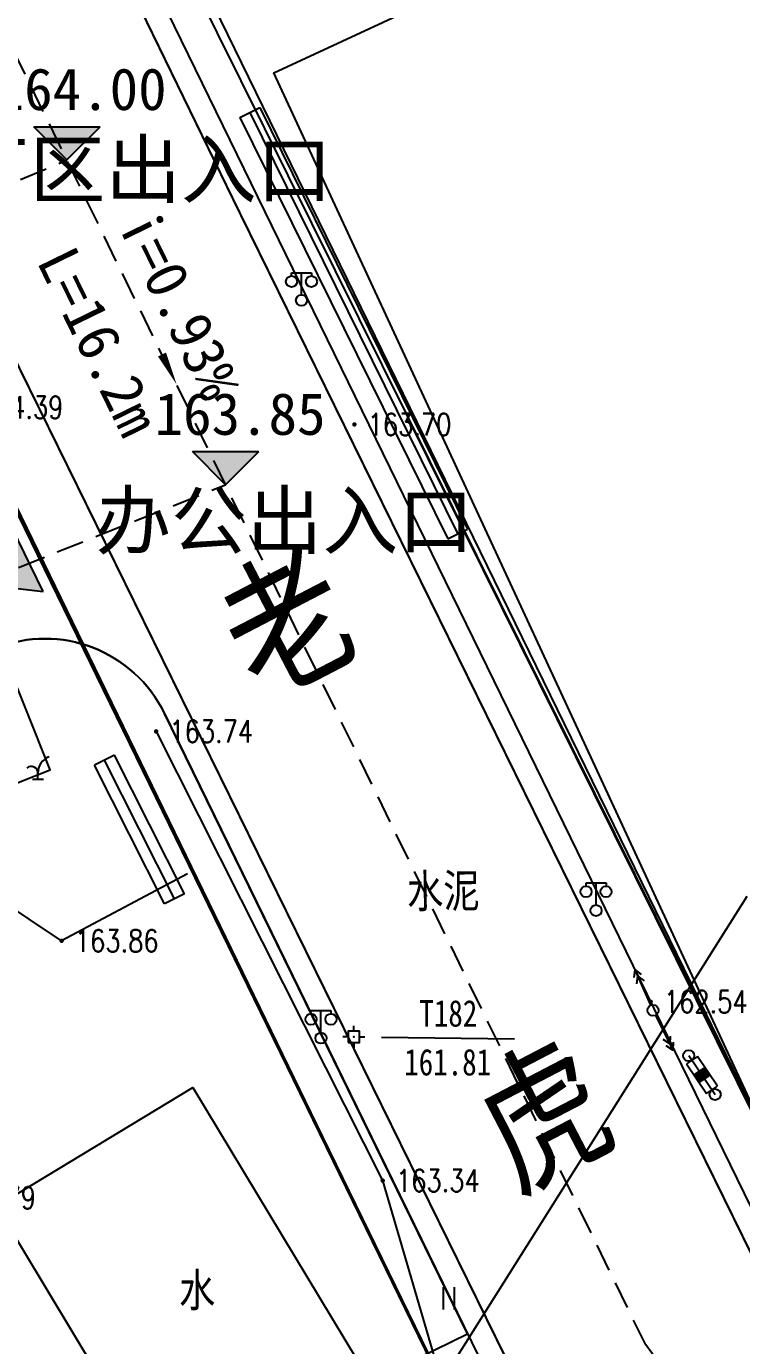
# Model space of a CAD drawing. Extents: x -809667 to 586099, y 3084146 to 3634412.
# Drawn here: x 381961.1 to 381993.3, y 3085746.6 to 3085806.1 of the extents above; entities that cross this region are included whole.
import ezdxf
from ezdxf.enums import TextEntityAlignment as Align

# ---------------------------------------------------------------- set-up
doc = ezdxf.new("R2010")
doc.units = 0
doc.header["$LTSCALE"] = 0.5
doc.header["$PDSIZE"] = 0.2
doc.linetypes.add('DASHED', pattern=[0.75, 0.5, -0.25])
doc.layers.get('0').update_dxf_attribs({"linetype": 'CONTINUOUS'})
doc.layers.get('Defpoints').update_dxf_attribs({"linetype": 'CONTINUOUS'})
for name, color, linetype in [('0-人行道线', 46, 'CONTINUOUS'), ('DIM_COOR', 3, 'CONTINUOUS'), ('DIM_ELEV', 3, 'CONTINUOUS'), ('DIM_SYMB', 3, 'CONTINUOUS'), ('DM-尺寸标注', 7, 'CONTINUOUS'), ('dxt', 252, 'CONTINUOUS'), ('GCD', 252, 'CONTINUOUS'), ('JMD', 7, 'CONTINUOUS'), ('KZD', 252, 'CONTINUOUS'), ('PUB_TEXT', 7, 'CONTINUOUS'), ('ZBTZ', 7, 'CONTINUOUS'), ('停车位', 6, 'CONTINUOUS'), ('文字', 7, 'CONTINUOUS'), ('道路', 4, 'CONTINUOUS')]:
    doc.layers.add(name, color=color, linetype=linetype)
doc.styles.add('DIMST', font='', dxfattribs={"width": 0.8})
doc.styles.add('HZ', font='', dxfattribs={"width": 0.8})
doc.styles.get("Standard").update_dxf_attribs({"font": 'rs.shx', "bigfont": 'hztxt.shx'})
doc.styles.add('宋体', font='')
doc.styles.get('DIMST').set_extended_font_data('SimSun')
doc.styles.get('HZ').set_extended_font_data('NSimSun')
doc.styles.get('宋体').set_extended_font_data('SimSun')
doc.linetypes.add('10421', pattern='A,2,[150,AAA.SHX,S=1,R=0,X=0,Y=1],1e-11', length=2)
doc.linetypes.add('10422', pattern='A,2,[150,AAA.SHX,S=1,R=0,X=0,Y=1],2,[177,AAA.SHX,S=1,R=0,X=0,Y=0.8],1e-09', length=4)
doc.linetypes.add('1161', pattern='A,0,[149,AAA.SHX,S=0.15,R=0,X=0,Y=0],-1.6', length=1.6)
doc.linetypes.add('443', pattern='A,5,[169,AAA.SHX,S=0.83,R=0,X=0,Y=0],5', length=10)
doc.linetypes.add('444', pattern='A,4.5,[145,AAA.SHX,S=1,R=0,X=0,Y=1],4.5,-0.5,[146,AAA.SHX,S=1,R=0,X=0,Y=0],-0.5', length=10)
doc.dimstyles.get("Standard").update_dxf_attribs({"dimtxt": 0.18, "dimasz": 0.18, "dimexe": 0.18, "dimexo": 0.0625, "dimgap": 0.09, "dimtad": 0, "dimtih": 1, "dimtoh": 1, "dimdec": 4, "dimzin": 0, "dimdsep": 46, "dimtxsty": 'Standard', "dimcen": 0.09, "dimadec": 0, "dimazin": 0, "dimtfac": 1, "dimtdec": 4, "dimtofl": 0, "dimtmove": 0, "dimatfit": 3, "dimfxl": 0, "dimtolj": 1, "dimtzin": 0, "dimarcsym": 0})

# ---------------------------------------------------------------- blocks, each defined once
blk = doc.blocks.new('gc123')
blk.add_line((-0.5, 0), (0.5, 0))
at = {"flags": 128}
blk.add_lwpolyline([(0, 0), (0, 0.5)], dxfattribs=at)
for centre, radius, start, end in [((1.53, 0.57), 1.53, 110.1553, 182.4645), ((-0.6, 0.55), 0.6, 354.7425, 132.1274)]:
    blk.add_arc(centre, radius, start, end)
blk = doc.blocks.new('gc097')
at = {"color": 0}
for p, q in [((-0.9, 2.2), (-0.9, 2.5)), ((-0.9, 2.5), (0.9, 2.5)), ((0, 0.5), (0, 2.5)), ((0.9, 2.5), (0.9, 2.2))]:
    blk.add_line(p, q, dxfattribs=at)
for centre in [(-0.9, 1.7), (0.9, 1.7), (0, 0)]:
    blk.add_circle(centre, 0.5, dxfattribs=at)
blk = doc.blocks.new('gc013a')
at = {"linetype": 'Continuous'}
blk.add_line((0.5, 0), (4, 0), dxfattribs=at)
at = {"linetype": 'Continuous', "flags": 128}
for points in [[(2.77, 0.35), (3.38, 0), (2.77, -0.35)], [(3.39, 0.35), (4, 0), (3.39, -0.35)]]:
    blk.add_lwpolyline(points, dxfattribs=at)
blk = doc.blocks.new('gc170')
at = {"linetype": 'Continuous'}
blk.add_circle((0, 0), 0.5, dxfattribs=at)
blk = doc.blocks.new('gc121')
at = {"color": 0}
for p, q in [((-0.5, -1), (-0.5, 1)), ((0.5, -1), (0.5, 1))]:
    blk.add_line(p, q, dxfattribs=at)
blk = doc.blocks.new('gc259')
at = {"color": 0, "linetype": 'Continuous', "flags": 128}
for points in [[(-0.5, 0), (-1, 0)], [(-0.5, -0.5), (0.5, -0.5), (0.5, 0.5), (-0.5, 0.5), (-0.5, -0.5)], [(0, 0.5), (0, 1)], [(0.5, 0), (1, 0)], [(0, -0.5), (0, -1)]]:
    blk.add_lwpolyline(points, dxfattribs=at)
at = {"color": 0, "linetype": 'Continuous'}
blk.add_point((0, 0), dxfattribs=at)
blk = doc.blocks.new('GC200')
at = {"color": 0, "linetype": 'Continuous', "const_width": 0.2, "flags": 128}
blk.add_lwpolyline([(-0.1, 0, 1), (0.1, 0, 1)], format="xyb", close=True, dxfattribs=at)
blk = doc.blocks.new('尺寸线')
for p, q in [((0, 60), (0, -60)), ((-60, 0), (60, 0))]:
    blk.add_line(p, q)
at = {"const_width": 20}
blk.add_lwpolyline([(-28, -28), (28, 28)], dxfattribs=at)
blk = doc.blocks.new('*D38')
at = {"layer": 'Defpoints', "color": 0, "linetype": 'Continuous', "transparency": 16777216}
for p in [(381965.221, 3085815.818), (381965.221, 3085815.818), (381949.048, 3085807.916)]:
    blk.add_point(p, dxfattribs=at)
at = {"layer": 'DM-尺寸标注', "color": 0, "linetype": 'Continuous', "lineweight": -2, "transparency": 16777216}
for p, q in [((381949.048, 3085807.916), (381965.221, 3085815.818)), ((381965.221, 3085815.818), (381965.221, 3085815.818)), ((381965.275, 3085815.844), (381965.329, 3085815.87)), ((381948.995, 3085807.889), (381948.941, 3085807.863)), ((381949.048, 3085807.916), (381949.048, 3085807.916))]:
    blk.add_line(p, q, dxfattribs=at)
at = {"layer": 'DM-尺寸标注', "color": 0, "linetype": 'Continuous', "lineweight": -2, "transparency": 16777216, "xscale": 0.06, "yscale": 0.06, "zscale": 0.06}
for p, rotation in [((381965.221, 3085815.818), 206.0405567010272), ((381949.048, 3085807.916), 26.04055670102728)]:
    blk.add_blockref('尺寸线', p, dxfattribs=dict(at, rotation=rotation))
at = {"layer": 'DM-尺寸标注', "color": 0, "linetype": 'Continuous', "transparency": 16777216, "insert": (381954.501, 3085817.258), "char_height": 6, "attachment_point": 5, "rotation": 26.04056, "style": 'DIMST'}
blk.add_mtext('\\A1;18.0', dxfattribs=at)
blk = doc.blocks.new('A$C09E026DC')
at = {"linetype": 'Continuous'}
blk.add_hatch(color=0, dxfattribs=at).paths.add_polyline_path([(0, 0), (2.268, 0), (1.134, 1.771)])
at = {"color": 0, "linetype": 'Continuous', "flags": 128}
blk.add_lwpolyline([(0, 0), (2.268, 0), (1.134, 1.771), (0, 0)], close=True, dxfattribs=at)

msp = doc.modelspace()

# ---------------------------------------------------------------- hatches: boundary and pattern name
at = {"layer": 'DIM_ELEV', "linetype": 'Continuous'}
for points in [[(381962.894, 3085800.08), (381961.394, 3085801.58), (381964.394, 3085801.58)], [(381970.047, 3085785.44), (381968.547, 3085786.94), (381971.547, 3085786.94)]]:
    msp.add_hatch(color=256, dxfattribs=at).paths.add_polyline_path(points)

# ---------------------------------------------------------------- linework, layer by layer
at = {"layer": '0-人行道线', "linetype": 'Continuous', "flags": 128}
for points in [[(382019.612, 3085720.112), (381996.725, 3085751.341), (381939.133, 3085869.211), (381927.493, 3085893.326), (381914.055, 3085921)], [(381963.531, 3085778.276), (381981.257, 3085741.996)]]:
    msp.add_lwpolyline(points, dxfattribs=at)
at = {"layer": 'DIM_COOR', "color": 3, "linetype": 'Continuous'}
msp.add_line((381979.78, 3085745.021), (381993.568, 3085766.891), dxfattribs=at)
at = {"layer": 'DIM_ELEV', "linetype": 'Continuous'}
for p, q in [((381962.894, 3085800.08), (381961.394, 3085801.58)), ((381961.394, 3085801.58), (381964.394, 3085801.58)), ((381962.894, 3085800.08), (381964.394, 3085801.58)), ((381970.047, 3085785.44), (381968.547, 3085786.94)), ((381968.547, 3085786.94), (381971.547, 3085786.94)), ((381970.047, 3085785.44), (381971.547, 3085786.94))]:
    msp.add_line(p, q, dxfattribs=at)
at = {"layer": 'DIM_SYMB', "linetype": 'Continuous'}
msp.add_lwpolyline([(381965.114, 3085795.536, 0, 0, 0), (381967.837, 3085789.963, 0, 0.4, 0), (381967.179, 3085791.31, 0, 0, 0)], format="xyseb", dxfattribs=at)
at = {"layer": 'dxt', "color": 252, "linetype": 'Continuous'}
for p, q in [((381970.688, 3085802), (381971.585, 3085802.442)), ((381971.136, 3085802.221), (381980.511, 3085783.221)), ((381971.585, 3085802.442), (381980.96, 3085783.442)), ((381980.063, 3085783), (381980.96, 3085783.442)), ((381965.031, 3085773.25), (381964.138, 3085772.799)), ((381967.742, 3085766.775), (381964.585, 3085773.025)), ((381967.295, 3085766.549), (381964.138, 3085772.799)), ((381968.188, 3085767), (381967.295, 3085766.549)), ((381991.317, 3085759.672), (381990.821, 3085759.335)), ((381990.821, 3085759.335), (381991.728, 3085757.999)), ((381992.225, 3085758.336), (381991.317, 3085759.672)), ((381991.728, 3085757.999), (381992.225, 3085758.336))]:
    msp.add_line(p, q, dxfattribs=at)
at = {"layer": 'dxt', "color": 252, "linetype": 'Continuous', "flags": 128}
for points, const_width in [([(381975.679, 3085760.327), (381959.741, 3085792.751), (381910.082, 3085894.727), (381901.593, 3085912.81)], 0.1), ([(381984.589, 3085769.408), (381970.542, 3085797.988), (381920.868, 3085899.993), (381918.405, 3085905.222)], 0.1), ([(382000.139, 3085737.772), (381984.589, 3085769.408)], 0.1), ([(381986.852, 3085737.596), (381975.679, 3085760.327)], 0.1), ([(381991.663, 3085758.629), (381991.382, 3085759.042)], 0.6)]:
    msp.add_lwpolyline(points, dxfattribs=dict(at, const_width=const_width))
at = {"layer": 'dxt', "color": 252, "linetype": '444', "flags": 128}
for points in [[(381960.406, 3085824.25), (381961.154, 3085822.931), (381986.676, 3085771.535)], [(381986.676, 3085771.535), (381995.862, 3085753.037)]]:
    msp.add_lwpolyline(points, dxfattribs=at)
at = {"layer": 'dxt', "color": 252, "linetype": 'Continuous', "flags": 128}
for points in [[(382024.923, 3085796.294), (382012.643, 3085790.6), (382017.906, 3085779.25), (382004.72, 3085773.136), (382009.958, 3085761.842), (381994.986, 3085754.9), (381972.219, 3085804), (382012.656, 3085822.75), (382024.923, 3085796.294)], [(381968.575, 3085758.275), (381976.563, 3085745.028), (381967.699, 3085739.683), (381959.711, 3085752.93)]]:
    msp.add_lwpolyline(points, close=True, dxfattribs=at)
at = {"layer": 'dxt', "color": 252, "linetype": '10422', "flags": 128}
for points in [[(382030.888, 3085810.747), (382031.533, 3085806.339), (382031.257, 3085802.216), (382028.194, 3085794.718), (382022.225, 3085783.747), (382020.107, 3085780.251), (382012.679, 3085765.555), (382009.489, 3085757.254), (381995.896, 3085752.929), (381986.67, 3085771.529)], [(381986.67, 3085771.529), (381978.324, 3085788.355)]]:
    msp.add_lwpolyline(points, dxfattribs=at)
at = {"layer": 'dxt', "linetype": 'Continuous', "flags": 128}
for points in [[(381970.688, 3085802), (381980.063, 3085783)], [(381968.188, 3085767), (381965.031, 3085773.25)], [(381990.929, 3085759.711), (381992.117, 3085757.961)]]:
    msp.add_lwpolyline(points, dxfattribs=at)
at = {"layer": 'dxt', "color": 252, "linetype": '443', "const_width": 0.15, "flags": 128}
for points in [[(381973.426, 3085758.031), (381958.354, 3085788.932), (381955.427, 3085791.127)], [(381964.935, 3085727.732), (381976.058, 3085735.723), (381979.781, 3085745.003), (381973.426, 3085758.031)]]:
    msp.add_lwpolyline(points, dxfattribs=at)
at = {"layer": 'dxt', "color": 252, "linetype": '1161', "elevation": 163.138, "flags": 128}
msp.add_lwpolyline([(381968.327, 3085767.897), (381962.649, 3085764.886), (381958.304, 3085767.78), (381955.356, 3085770.392), (381954.224, 3085773.769), (381953.042, 3085778.001), (381952.387, 3085782.707)], dxfattribs=at)
at = {"layer": 'dxt', "color": 252, "linetype": '10421', "elevation": 160.68, "flags": 128}
for points in [[(381966.909, 3085774.327), (381974.552, 3085759.178)], [(381974.552, 3085759.178), (381977.124, 3085754.08), (381979.781, 3085745.003)]]:
    msp.add_lwpolyline(points, dxfattribs=at)
at = {"layer": 'KZD', "color": 252, "linetype": 'Continuous'}
msp.add_line((381977.074, 3085760.544), (381983.075, 3085760.47), dxfattribs=at)
at = {"layer": 'ZBTZ', "color": 8, "linetype": '1161', "flags": 128}
msp.add_lwpolyline([(381968.327, 3085767.897), (381962.649, 3085764.886), (381958.304, 3085767.78), (381955.356, 3085770.392), (381954.224, 3085773.769), (381953.042, 3085778.001), (381952.387, 3085782.707)], dxfattribs=at)
at = {"layer": '停车位', "flags": 128}
msp.add_lwpolyline([(381957.682, 3085777.279), (381959.905, 3085771.706), (381962.134, 3085772.595), (381959.912, 3085778.168)], close=True, dxfattribs=at)
at = {"layer": '文字', "linetype": 'Continuous', "flags": 128}
msp.add_lwpolyline([(381812.683, 3085781.892), (381819.142, 3085785.991), (381923.406, 3085861.002), (381979.774, 3085745.012)], dxfattribs=at)
at = {"layer": '道路', "linetype": 'Continuous', "flags": 128}
msp.add_lwpolyline([(382017.999, 3085718.929), (381995.006, 3085750.303), (381937.334, 3085868.337), (381925.693, 3085892.455), (381911.832, 3085921)], dxfattribs=at)
at = {"layer": '道路', "color": 1, "linetype": 'DASHED', "ltscale": 5, "flags": 128}
for points in [[(381988.991, 3085746.669), (381931.037, 3085865.279), (381919.395, 3085889.399), (381915.162, 3085898.084)], [(381900.221, 3085773.967), (381962.894, 3085800.08)], [(381941.556, 3085774.077), (381970.047, 3085785.44)], [(382020.591, 3085703.551), (381988.991, 3085746.669)]]:
    msp.add_lwpolyline(points, dxfattribs=at)
at = {"layer": '道路', "linetype": 'Continuous', "flags": 128}
for points in [[(381952.286, 3085775.127, 0.364137), (381948.131, 3085765.977), (381957.831, 3085742.39, 0.483298), (381966.867, 3085739.789), (381967.43, 3085740.129), (381959.711, 3085752.93), (381968.575, 3085758.275), (381976.563, 3085745.028), (381980.954, 3085747.173), (381967.291, 3085775.136, 0.392415), (381959.677, 3085778.075), (381952.286, 3085775.127)], [(381952.286, 3085775.127), (381959.677, 3085778.075, -0.392415), (381967.291, 3085775.136), (381983.054, 3085742.874), (381983.055, 3085742.873)]]:
    msp.add_lwpolyline(points, format="xyb", dxfattribs=at)

# ---------------------------------------------------------------- block references
at = {"color": 8, "linetype": 'Continuous', "xscale": 1.417499999999999, "yscale": 1.417499999999999, "zscale": 1.417499999999999, "rotation": 116.0405566931553}
msp.add_blockref('A$C09E026DC', (381961.817, 3085780.635), dxfattribs=at)
at = {"layer": 'dxt', "color": 8, "linetype": 'Continuous', "xscale": 0.5, "yscale": 0.5}
for name, p in [('gc097', (381973.469, 3085793.75, -855.79)), ('gc097', (381986.75, 3085766.25, -852.013)), ('gc097', (381974.344, 3085760.5, -856.086)), ('gc121', (381980.124, 3085748.775))]:
    msp.add_blockref(name, p, dxfattribs=at)
at = {"layer": 'dxt', "color": 252, "linetype": 'Continuous', "xscale": 0.5, "yscale": 0.5}
for name, p in [('gc123', (381961.585, 3085772.176, 0.717)), ('gc170', (381989.313, 3085761.75)), ('gc170', (381990.929, 3085759.711)), ('gc170', (381992.118, 3085757.959))]:
    msp.add_blockref(name, p, dxfattribs=at)
at = {"layer": 'dxt', "color": 252, "linetype": 'Continuous'}
for xscale, yscale, rotation in [(0.4999999999999999, 0.4999999999999999, 113.7880970674727), (0.5, 0.5, 296.5768848154373)]:
    msp.add_blockref('gc013a', (381989.313, 3085761.75), dxfattribs=dict(at, xscale=xscale, yscale=yscale, rotation=rotation))
at = {"layer": 'GCD', "color": 8, "linetype": 'Continuous'}
ref = msp.add_blockref('GC200', (381958.36, 3085788.93, 164.391), dxfattribs=dict(at, xscale=0.5, yscale=0.5, zscale=0.5))
ref.add_attrib('height', '164.39', dxfattribs={"linetype": 'Continuous', "height": 1, "width": 0.8}).set_placement((381958.96, 3085788.93, 164.391), align=Align.MIDDLE_LEFT)
ref = msp.add_blockref('GC200', (381975.853, 3085788.159, 163.703), dxfattribs=dict(at, xscale=0.5, yscale=0.5, zscale=0.5))
ref.add_attrib('height', '163.70', dxfattribs={"linetype": 'Continuous', "height": 1, "width": 0.8}).set_placement((381976.453, 3085788.159, 163.703), align=Align.MIDDLE_LEFT)
ref = msp.add_blockref('GC200', (381966.914, 3085774.325, 163.74), dxfattribs=dict(at, xscale=0.5, yscale=0.5, zscale=0.5))
ref.add_attrib('height', '163.74', dxfattribs={"linetype": 'Continuous', "height": 1, "width": 0.8}).set_placement((381967.514, 3085774.325, 163.74), align=Align.MIDDLE_LEFT)
ref = msp.add_blockref('GC200', (381962.654, 3085764.885, 163.855), dxfattribs=dict(at, xscale=0.5, yscale=0.5, zscale=0.5))
ref.add_attrib('height', '163.86', dxfattribs={"linetype": 'Continuous', "height": 1, "width": 0.8}).set_placement((381963.254, 3085764.885, 163.855), align=Align.MIDDLE_LEFT)
ref = msp.add_blockref('GC200', (381989.21, 3085762.14, 162.544), dxfattribs=dict(at, xscale=0.5, yscale=0.5, zscale=0.5))
ref.add_attrib('height', '162.54', dxfattribs={"linetype": 'Continuous', "height": 1, "width": 0.8}).set_placement((381989.81, 3085762.14, 162.544), align=Align.MIDDLE_LEFT)
ref = msp.add_blockref('GC200', (381977.13, 3085754.078, 163.344), dxfattribs=dict(at, xscale=0.5, yscale=0.5, zscale=0.5))
ref.add_attrib('height', '163.34', dxfattribs={"linetype": 'Continuous', "height": 1, "width": 0.8}).set_placement((381977.73, 3085754.078, 163.344), align=Align.MIDDLE_LEFT)
ref = msp.add_blockref('GC200', (381957.124, 3085753.304, 163.79), dxfattribs=dict(at, xscale=0.5, yscale=0.5, zscale=0.5))
ref.add_attrib('height', '163.79', dxfattribs={"linetype": 'Continuous', "height": 1, "width": 0.8}).set_placement((381957.724, 3085753.304, 163.79), align=Align.MIDDLE_LEFT)
at = {"layer": 'KZD', "color": 8, "linetype": 'Continuous', "xscale": 0.5, "yscale": 0.5}
msp.add_blockref('gc259', (381975.829, 3085760.557, 162.531), dxfattribs=at)

# ---------------------------------------------------------------- texts
at = {"layer": 'DIM_ELEV', "color": 7, "linetype": 'Continuous', "style": '宋体'}
for s, p in [('164.00', (381959.681, 3085802.33)), ('163.85', (381966.846, 3085787.69))]:
    msp.add_text(s, height=1.8882, dxfattribs=at).set_placement(p)
at = {"layer": 'DIM_SYMB', "color": 7, "linetype": 'Continuous', "style": '宋体'}
msp.add_text('i=0.93%', height=1.8882, rotation=296.04056, dxfattribs=at).set_placement((381965.151, 3085797.168))
at = {"layer": 'dxt', "color": 252, "linetype": 'Continuous', "style": 'HZ', "width": 0.8}
msp.add_text('水泥', height=1.5, rotation=0.8, dxfattribs=at).set_placement((381979.86, 3085767.164, 0.716), align=Align.MIDDLE)
msp.add_text('水', height=1.5, dxfattribs=at).set_placement((381968.762, 3085749.165), align=Align.MIDDLE)
at = {"layer": 'JMD', "linetype": 'Continuous', "style": '宋体'}
for s, p in [('厂区出入口', (381966.328, 3085799.699)), ('办公出入口', (381972.706, 3085783.867))]:
    msp.add_text(s, height=2.5, dxfattribs=at).set_placement(p, align=Align.MIDDLE)
at = {"layer": 'KZD', "color": 252, "linetype": 'Continuous', "style": 'HZ', "width": 0.8}
for s, p in [('T182', (381980.088, 3085761.607)), ('161.81', (381980.061, 3085759.407))]:
    msp.add_text(s, height=1.2, dxfattribs=at).set_placement(p, align=Align.MIDDLE)
at = {"layer": 'PUB_TEXT', "linetype": 'Continuous', "style": '宋体'}
msp.add_text('L=16.2m', height=1.8882, rotation=296.04056, dxfattribs=at).set_placement((381961.502, 3085795.526))
at = {"layer": '文字', "linetype": 'Continuous', "insert": (381969.229, 3085780.185, 0.716), "char_height": 5, "width": 162.80629, "attachment_point": 1, "rotation": 27.48335, "style": 'DIMST'}
msp.add_mtext('{\\fSimHei|b0|i0|c134|p49;老\\P\\P\\P虎\\P\\P\\P路}', dxfattribs=at)

# ---------------------------------------------------------------- dimensions: what is measured, and where the dimension line sits
at = {"layer": 'DM-尺寸标注', "linetype": 'Continuous'}
dim = msp.add_linear_dim(base=(381965.221, 3085815.818), p1=(381949.048, 3085807.916), p2=(381965.221, 3085815.818), angle=26.04056, text='18.0', dimstyle='Standard', override={"dimscale": 1, "dimtxt": 6, "dimasz": 0.06, "dimexe": 0, "dimexo": 0, "dimgap": 3, "dimtad": 1, "dimjust": 0, "dimtih": 0, "dimtoh": 0, "dimdec": 1, "dimlfac": 1, "dimdsep": 46, "dimtxsty": 'DIMST', "dimblk": '尺寸线', "dimsah": 0, "dimtsz": 0, "dimcen": 0, "dimdle": 1.5, "dimse1": 0, "dimse2": 0, "dimsd1": 0, "dimsd2": 0, "dimtol": 0, "dimtix": 1, "dimtofl": 1, "dimtmove": 2, "dimatfit": 3}, dxfattribs=at)
dim.commit()
dim.dimension.update_dxf_attribs({"geometry": '*D38', "text_midpoint": (381954.501, 3085817.258)})

doc.saveas('drawing.dxf')
